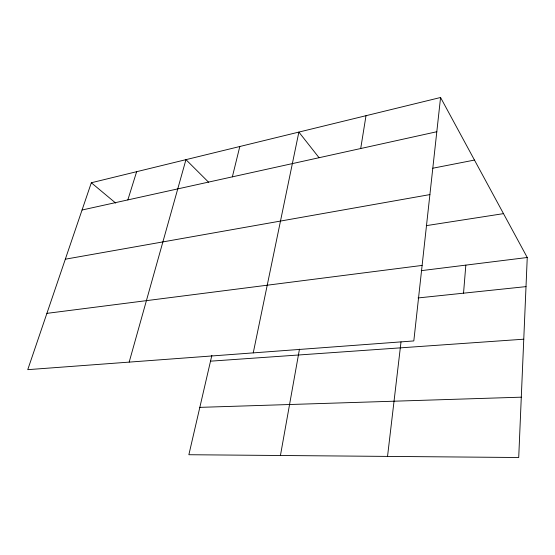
<?xml version="1.0" encoding="UTF-8"?>
<svg xmlns="http://www.w3.org/2000/svg" width="555" height="555" viewBox="0 0 555 555"><rect width="100%" height="100%" fill="white"/><g stroke="black" fill="none" stroke-linecap="round" stroke-linejoin="round"><path stroke-width="0.83" d="M440.573 97.493L413.815 340.93L27.75 369.665L91.325 182.755L440.573 97.493L527.25 257.499L518.717 457.507L188.867 454.725L211.864 355.346M463.536 293.172L465.832 265.124M387.536 456.404L401.015 341.887M360.708 148.532L366.009 115.697M280.435 455.495L299.471 349.13M253.246 352.876L298.874 132.083L319.076 157.731M232.358 176.851L239.809 146.506M129.176 362.11L185.953 159.653L208.562 182.186M127.844 199.911L136.641 171.689M82.057 210.012L436.806 131.736M432.81 168.214L474.469 160.069M65.323 259.199L429.903 194.59M426.268 225.649L503.489 213.633M46.904 313.36L422.119 265.422M421.231 270.66L527.25 257.499M418.054 297.945L526.008 286.623M210.518 361.173L523.76 339.202M199.828 407.363L521.291 397.172M91.325 182.755L115.704 203.081"/></g></svg>
